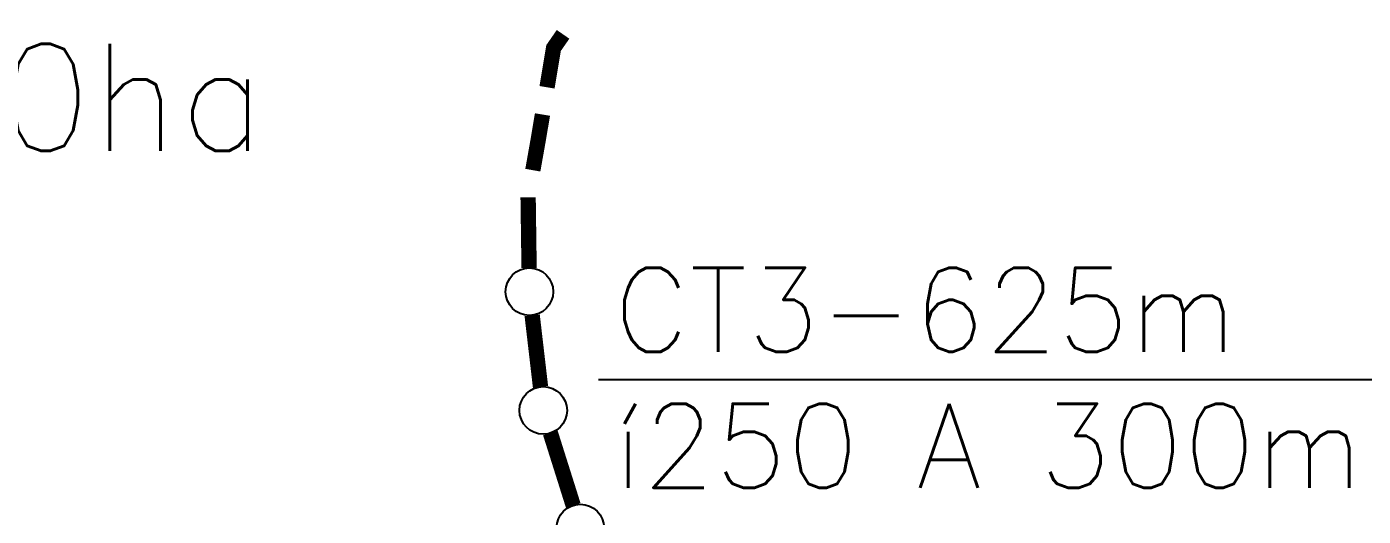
# Model space of a CAD drawing. Extents: x 587451 to 600081, y 7506605 to 7515945.
# Drawn here: x 593105 to 593979, y 7511802 to 7512122 of the extents above; entities that cross this region are included whole.
import ezdxf

# ---------------------------------------------------------------- set-up
doc = ezdxf.new("R2010")
doc.units = 0
doc.header["$LTSCALE"] = 280
doc.header["$MEASUREMENT"] = 0
for name, color, linetype in [('ESTACAO', 5, 'CONTINUOUS'), ('TEXTO', 5, 'CONTINUOUS'), ('TEXTO2', 5, 'CONTINUOUS')]:
    doc.layers.add(name, color=color, linetype=linetype)
doc.styles.get("Standard").update_dxf_attribs({"font": 'ROMANSBR.SHX'})

msp = doc.modelspace()

# ---------------------------------------------------------------- linework, layer by layer
at = {"layer": 'ESTACAO', "linetype": 'CONTINUOUS', "const_width": 10}
for points in [[(593445.27, 7512082.77), (593449.56, 7512108.49), (593455.76, 7512117.43)], [(593436, 7512028.55), (593439.77, 7512049.84), (593442.3, 7512064.97)], [(593433.55, 7511964.57), (593432.91, 7512010.78)]]:
    msp.add_lwpolyline(points, dxfattribs=at)
at = {"layer": 'ESTACAO', "const_width": 10}
for points in [[(593441.01, 7511886.79), (593435.56, 7511933.58)], [(593462.38, 7511809.24), (593447.48, 7511856.52)]]:
    msp.add_lwpolyline(points, dxfattribs=at)
at = {"layer": 'ESTACAO'}
for centre in [(593433.76, 7511949.03), (593442.81, 7511871.35), (593467.05, 7511794.41)]:
    msp.add_circle(centre, 15.55, dxfattribs=at)
at = {"layer": 'TEXTO'}
msp.add_line((593478.92, 7511891.66), (594179.77, 7511891.66), dxfattribs=at)

# ---------------------------------------------------------------- texts
for s, p in [('CT3-625m', (593488.89, 7511909.66)), ('%%237250 A 300mm', (593488.89, 7511820.69))]:
    msp.add_text(s, height=55, dxfattribs=at).set_placement(p)
at = {"layer": 'TEXTO2'}
msp.add_text('581,0ha', height=70, dxfattribs=at).set_placement((592877.53, 7512041.17))

doc.saveas('drawing.dxf')
